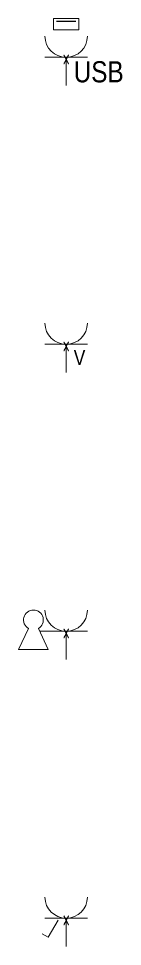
# Model space of a CAD drawing. Header units: metres. Extents: x -162 to 83385, y -62392 to -1971.
# Drawn here: x 12287 to 12653, y -5341 to -2050 of the extents above; entities that cross this region are included whole.
import ezdxf
from ezdxf.enums import TextEntityAlignment as Align

# ---------------------------------------------------------------- set-up
doc = ezdxf.new("R2010")
doc.units = ezdxf.units.M
doc.header["$LTSCALE"] = 0.5
for name, color, linetype, lineweight in [('ELIN_Attribut_01_Produkt_ID', 7, 'Continuous', 0), ('ELIN_Attribut_02_Stromkreis', 7, 'Continuous', 0), ('ELIN_Attribut_03_Verteilerbereich', 7, 'Continuous', 0), ('ELIN_Attribut_04_Montagehoehe', 7, 'Continuous', 0), ('ELIN_Attribut_05_Montageart', 7, 'Continuous', 0), ('ELIN_Attribut_06_Tuernummer', 7, 'Continuous', 0), ('ELIN_Attribut_07_Bemerkung', 7, 'Continuous', 0), ('ELIN_Attribut_08_Adresse', 7, 'Continuous', 0), ('ELIN_Attribut_10_AKZ1', 7, 'Continuous', 0), ('ELIN_Attribut_11_AKZ2', 7, 'Continuous', 0), ('ELIN_Attribut_12_Sonstiges1', 7, 'Continuous', 0), ('ELIN_Attribut_13_Sonstiges2', 7, 'Continuous', 0), ('ELIN_Attribut_14_Bauteil', 7, 'Continuous', 0), ('ELIN_Attribut_15_Ebene', 7, 'Continuous', 0), ('ELIN_Attribut_16_Raumnummer', 7, 'Continuous', 0), ('ELIN_Attribut_17_Raumname', 7, 'Continuous', 0), ('ELIN_Attribut_18_Montageabschnitt', 7, 'Continuous', 0), ('ELIN_Attribut_Basispunkt', 2, 'Continuous', 0), ('ELIN_Attribute_GEMOS', 11, 'Continuous', 0), ('ELIN_STS_WA_Steckdosen', 7, 'Continuous', 0)]:
    doc.layers.add(name, color=color, linetype=linetype, lineweight=lineweight)
doc.layers.get('0').off()
doc.styles.add('ARIAL_N', font='ARIALN.TTF')
doc.styles.add('ELIN_Attribute', font='isocp.shx', dxfattribs={"width": 0.8})

# ---------------------------------------------------------------- blocks, each defined once
blk = doc.blocks.new('ELIN_STS_STECKDOSE_VS_1F')
at = {"color": 0}
for p, q in [((75, 0), (-75, 0)), ((0, -100), (0, 0))]:
    blk.add_line(p, q, dxfattribs=at)
blk.add_arc((0, 75), 75, 180, 0, dxfattribs=at)
at = {"color": 0, "style": 'ARIAL_N'}
blk.add_text('V', height=53.8, dxfattribs=at).set_placement((26.5, -73.7))
at = {"layer": 'ELIN_Attribut_01_Produkt_ID', "style": 'ELIN_Attribute', "width": 0.8, "flags": 8}
blk.add_attdef('01_PRODUKT_ID', (134, -14.6, 0), '', height=150, dxfattribs=at)
at = {"layer": 'ELIN_Attribut_02_Stromkreis', "style": 'ELIN_Attribute', "width": 0.8, "flags": 8}
blk.add_attdef('02_STROMKREIS', (134, 185.4, 0), '', height=150, dxfattribs=at)
at = {"layer": 'ELIN_Attribut_03_Verteilerbereich', "style": 'ELIN_Attribute', "width": 0.8, "flags": 8}
blk.add_attdef('03_VERTEILERBEREICH', (-247.5, -404.4, 0), '', height=125, dxfattribs=at)
at = {"layer": 'ELIN_Attribut_04_Montagehoehe', "style": 'ELIN_Attribute', "width": 0.8, "flags": 8}
blk.add_attdef('04_MONTAGEHOEHE', text='', height=125, dxfattribs=at).set_placement((-139.3, -14.6, 0), align=Align.RIGHT)
at = {"layer": 'ELIN_Attribut_05_Montageart', "style": 'ELIN_Attribute', "width": 0.8, "flags": 8}
blk.add_attdef('05_MONTAGEART', (134, -204.4, 0), '', height=125, dxfattribs=at)
at = {"layer": 'ELIN_Attribut_06_Tuernummer', "style": 'ELIN_Attribute', "width": 0.8, "flags": 8}
blk.add_attdef('06_TUERNUMMER', text='', height=125, dxfattribs=at).set_placement((-139.3, -214.6, 0), align=Align.RIGHT)
at = {"layer": 'ELIN_Attribut_07_Bemerkung', "style": 'ELIN_Attribute', "width": 0.8, "flags": 8}
blk.add_attdef('07_BEMERKUNG', (-247.5, -604.4, 0), '', height=125, dxfattribs=at)
at = {"layer": 'ELIN_Attribut_08_Adresse', "style": 'ELIN_Attribute', "width": 0.8, "flags": 8}
blk.add_attdef('08_ADRESSE', (-247.5, -804.4, 0), '', height=125, dxfattribs=at)
at = {"layer": 'ELIN_Attribut_10_AKZ1', "style": 'ELIN_Attribute', "width": 0.8, "flags": 8}
blk.add_attdef('10_AKZ1', (-247.5, -1204.4, 0), '', height=125, dxfattribs=at)
at = {"layer": 'ELIN_Attribut_11_AKZ2', "style": 'ELIN_Attribute', "width": 0.8, "flags": 8}
blk.add_attdef('11_AKZ2', (-247.5, -1404.4, 0), '', height=125, dxfattribs=at)
at = {"layer": 'ELIN_Attribut_12_Sonstiges1', "style": 'ELIN_Attribute', "width": 0.8, "flags": 8}
blk.add_attdef('12_SONSTIGES1', (-247.5, -1604.4, 0), '', height=125, dxfattribs=at)
at = {"layer": 'ELIN_Attribut_13_Sonstiges2', "style": 'ELIN_Attribute', "width": 0.8, "flags": 8}
blk.add_attdef('13_SONSTIGES2', (-247.5, -1804.4, 0), '', height=125, dxfattribs=at)
at = {"layer": 'ELIN_Attribut_14_Bauteil', "style": 'ELIN_Attribute', "width": 0.8, "flags": 8}
blk.add_attdef('14_BAUTEIL', (-247.5, -2004.4, 0), '', height=125, dxfattribs=at)
at = {"layer": 'ELIN_Attribut_15_Ebene', "style": 'ELIN_Attribute', "width": 0.8, "flags": 8}
blk.add_attdef('15_EBENE', (-247.5, -2204.4, 0), '', height=125, dxfattribs=at)
at = {"layer": 'ELIN_Attribut_16_Raumnummer', "style": 'ELIN_Attribute', "width": 0.8, "flags": 8}
blk.add_attdef('16_RAUMNUMMER', (-247.5, -2404.4, 0), '', height=125, dxfattribs=at)
at = {"layer": 'ELIN_Attribut_17_Raumname', "style": 'ELIN_Attribute', "width": 0.8, "flags": 8}
blk.add_attdef('17_RAUMNAME', (-247.5, -2604.4, 0), '', height=125, dxfattribs=at)
at = {"layer": 'ELIN_Attribut_18_Montageabschnitt', "style": 'ELIN_Attribute', "width": 0.8, "flags": 8}
blk.add_attdef('18_MONTAGEABSCHNITT', (-247.5, -2804.4, 0), '', height=125, dxfattribs=at)
at = {"layer": 'ELIN_Attribut_Basispunkt', "style": 'ELIN_Attribute', "width": 0.8, "flags": 8}
blk.add_attdef('Basispunkt', text='', height=50, dxfattribs=at).set_placement((0, 0), align=Align.MIDDLE)
at = {"layer": 'ELIN_Attribute_GEMOS', "style": 'ELIN_Attribute', "width": 0.6}
for tag, p in [('G01_PRO02ID', (1620.5, 183.6)), ('G02_BEZEICHNUNG', (1620.5, -14.6, 0)), ('G03_DESCRIPTION', (1620.5, -204.4, 0)), ('G04_GEMOS-SYMBOL', (1623.8, -404.4, 0)), ('G05_GEMOS-TYP', (1623.8, -604.4, 0)), ('G06_ORTSKENNUNG', (1620.5, -804.4, 0)), ('G08_FREI1', (1620.5, -1004.4, 0)), ('G08_FREI2', (1620.5, -1204.4, 0))]:
    blk.add_attdef(tag, p, '', height=125, dxfattribs=at)
blk = doc.blocks.new('ELIN_STS_STECKDOSE_SPERRE_1F')
at = {"color": 0}
for p, q in [((-133.3, 9.8), (-168.3, -64.6)), ((-63.3, -64.6), (-98.3, 9.8)), ((0, 0), (-94.3, 0)), ((75, 0), (-75, 0)), ((0, -100), (0, 0)), ((-168.3, -64.6), (-63.3, -64.6))]:
    blk.add_line(p, q, dxfattribs=at)
for centre, radius, start, end in [((-115.8, 40.4), 35, 299.7449, 240.2551), ((0, 75), 75, 180, 0)]:
    blk.add_arc(centre, radius, start, end, dxfattribs=at)
at = {"layer": 'ELIN_Attribut_01_Produkt_ID', "style": 'ELIN_Attribute', "width": 0.8, "flags": 8}
blk.add_attdef('01_PRODUKT_ID', (141, -14.6, 0), '', height=150, dxfattribs=at)
at = {"layer": 'ELIN_Attribut_02_Stromkreis', "style": 'ELIN_Attribute', "width": 0.8, "flags": 8}
blk.add_attdef('02_STROMKREIS', (141, 185.4, 0), '', height=150, dxfattribs=at)
at = {"layer": 'ELIN_Attribut_03_Verteilerbereich', "style": 'ELIN_Attribute', "width": 0.8, "flags": 8}
blk.add_attdef('03_VERTEILERBEREICH', (-247.5, -404.4, 0), '', height=125, dxfattribs=at)
at = {"layer": 'ELIN_Attribut_04_Montagehoehe', "style": 'ELIN_Attribute', "width": 0.8, "flags": 8}
blk.add_attdef('04_MONTAGEHOEHE', text='', height=125, dxfattribs=at).set_placement((-207.5, -14.6, 0), align=Align.RIGHT)
at = {"layer": 'ELIN_Attribut_05_Montageart', "style": 'ELIN_Attribute', "width": 0.8, "flags": 8}
blk.add_attdef('05_MONTAGEART', (141, -204.4, 0), '', height=125, dxfattribs=at)
at = {"layer": 'ELIN_Attribut_06_Tuernummer', "style": 'ELIN_Attribute', "width": 0.8, "flags": 8}
blk.add_attdef('06_TUERNUMMER', text='', height=125, dxfattribs=at).set_placement((-207.5, -214.6, 0), align=Align.RIGHT)
at = {"layer": 'ELIN_Attribut_07_Bemerkung', "style": 'ELIN_Attribute', "width": 0.8, "flags": 8}
blk.add_attdef('07_BEMERKUNG', (-247.5, -604.4, 0), '', height=125, dxfattribs=at)
at = {"layer": 'ELIN_Attribut_08_Adresse', "style": 'ELIN_Attribute', "width": 0.8, "flags": 8}
blk.add_attdef('08_ADRESSE', (-247.5, -804.4, 0), '', height=125, dxfattribs=at)
at = {"layer": 'ELIN_Attribut_10_AKZ1', "style": 'ELIN_Attribute', "width": 0.8, "flags": 8}
blk.add_attdef('10_AKZ1', (-247.5, -1204.4, 0), '', height=125, dxfattribs=at)
at = {"layer": 'ELIN_Attribut_11_AKZ2', "style": 'ELIN_Attribute', "width": 0.8, "flags": 8}
blk.add_attdef('11_AKZ2', (-247.5, -1404.4, 0), '', height=125, dxfattribs=at)
at = {"layer": 'ELIN_Attribut_12_Sonstiges1', "style": 'ELIN_Attribute', "width": 0.8, "flags": 8}
blk.add_attdef('12_SONSTIGES1', (-247.5, -1604.4, 0), '', height=125, dxfattribs=at)
at = {"layer": 'ELIN_Attribut_13_Sonstiges2', "style": 'ELIN_Attribute', "width": 0.8, "flags": 8}
blk.add_attdef('13_SONSTIGES2', (-247.5, -1804.4, 0), '', height=125, dxfattribs=at)
at = {"layer": 'ELIN_Attribut_14_Bauteil', "style": 'ELIN_Attribute', "width": 0.8, "flags": 8}
blk.add_attdef('14_BAUTEIL', (-247.5, -2004.4, 0), '', height=125, dxfattribs=at)
at = {"layer": 'ELIN_Attribut_15_Ebene', "style": 'ELIN_Attribute', "width": 0.8, "flags": 8}
blk.add_attdef('15_EBENE', (-247.5, -2204.4, 0), '', height=125, dxfattribs=at)
at = {"layer": 'ELIN_Attribut_16_Raumnummer', "style": 'ELIN_Attribute', "width": 0.8, "flags": 8}
blk.add_attdef('16_RAUMNUMMER', (-247.5, -2404.4, 0), '', height=125, dxfattribs=at)
at = {"layer": 'ELIN_Attribut_17_Raumname', "style": 'ELIN_Attribute', "width": 0.8, "flags": 8}
blk.add_attdef('17_RAUMNAME', (-247.5, -2604.4, 0), '', height=125, dxfattribs=at)
at = {"layer": 'ELIN_Attribut_18_Montageabschnitt', "style": 'ELIN_Attribute', "width": 0.8, "flags": 8}
blk.add_attdef('18_MONTAGEABSCHNITT', (-247.5, -2804.4, 0), '', height=125, dxfattribs=at)
at = {"layer": 'ELIN_Attribut_Basispunkt', "style": 'ELIN_Attribute', "width": 0.8, "flags": 8}
blk.add_attdef('Basispunkt', text='', height=50, dxfattribs=at).set_placement((0, 0), align=Align.MIDDLE)
at = {"layer": 'ELIN_Attribute_GEMOS', "style": 'ELIN_Attribute', "width": 0.6}
for tag, p in [('G01_PRO02ID', (1620.5, 183.6)), ('G02_BEZEICHNUNG', (1620.5, -14.6, 0)), ('G03_DESCRIPTION', (1620.5, -204.4, 0)), ('G04_GEMOS-SYMBOL', (1623.8, -404.4, 0)), ('G05_GEMOS-TYP', (1623.8, -604.4, 0)), ('G06_ORTSKENNUNG', (1620.5, -804.4, 0)), ('G08_FREI1', (1620.5, -1004.4, 0)), ('G08_FREI2', (1620.5, -1204.4, 0))]:
    blk.add_attdef(tag, p, '', height=125, dxfattribs=at)
blk = doc.blocks.new('ELIN_STS_STECKDOSE_SCHB_1F')
at = {"color": 0}
for p, q in [((75, 0), (-75, 0)), ((-28.3, -6.2), (-64, -67)), ((0, -100), (0, 0)), ((-64, -67), (-84.6, -54.9))]:
    blk.add_line(p, q, dxfattribs=at)
blk.add_arc((0, 75), 75, 180, 0, dxfattribs=at)
at = {"layer": 'ELIN_Attribut_01_Produkt_ID', "style": 'ELIN_Attribute', "width": 0.8, "flags": 8}
blk.add_attdef('01_PRODUKT_ID', (128.5, -14.6, 0), '', height=150, dxfattribs=at)
at = {"layer": 'ELIN_Attribut_02_Stromkreis', "style": 'ELIN_Attribute', "width": 0.8, "flags": 8}
blk.add_attdef('02_STROMKREIS', (128.5, 185.4, 0), '', height=150, dxfattribs=at)
at = {"layer": 'ELIN_Attribut_03_Verteilerbereich', "style": 'ELIN_Attribute', "width": 0.8, "flags": 8}
blk.add_attdef('03_VERTEILERBEREICH', (-247.5, -404.4, 0), '', height=125, dxfattribs=at)
at = {"layer": 'ELIN_Attribut_04_Montagehoehe', "style": 'ELIN_Attribute', "width": 0.8, "flags": 8}
blk.add_attdef('04_MONTAGEHOEHE', text='', height=125, dxfattribs=at).set_placement((-144.8, -14.6, 0), align=Align.RIGHT)
at = {"layer": 'ELIN_Attribut_05_Montageart', "style": 'ELIN_Attribute', "width": 0.8, "flags": 8}
blk.add_attdef('05_MONTAGEART', (128.5, -204.4, 0), '', height=125, dxfattribs=at)
at = {"layer": 'ELIN_Attribut_06_Tuernummer', "style": 'ELIN_Attribute', "width": 0.8, "flags": 8}
blk.add_attdef('06_TUERNUMMER', text='', height=125, dxfattribs=at).set_placement((-144.8, -214.6, 0), align=Align.RIGHT)
at = {"layer": 'ELIN_Attribut_07_Bemerkung', "style": 'ELIN_Attribute', "width": 0.8, "flags": 8}
blk.add_attdef('07_BEMERKUNG', (-247.5, -604.4, 0), '', height=125, dxfattribs=at)
at = {"layer": 'ELIN_Attribut_08_Adresse', "style": 'ELIN_Attribute', "width": 0.8, "flags": 8}
blk.add_attdef('08_ADRESSE', (-247.5, -804.4, 0), '', height=125, dxfattribs=at)
at = {"layer": 'ELIN_Attribut_10_AKZ1', "style": 'ELIN_Attribute', "width": 0.8, "flags": 8}
blk.add_attdef('10_AKZ1', (-247.5, -1204.4, 0), '', height=125, dxfattribs=at)
at = {"layer": 'ELIN_Attribut_11_AKZ2', "style": 'ELIN_Attribute', "width": 0.8, "flags": 8}
blk.add_attdef('11_AKZ2', (-247.5, -1404.4, 0), '', height=125, dxfattribs=at)
at = {"layer": 'ELIN_Attribut_12_Sonstiges1', "style": 'ELIN_Attribute', "width": 0.8, "flags": 8}
blk.add_attdef('12_SONSTIGES1', (-247.5, -1604.4, 0), '', height=125, dxfattribs=at)
at = {"layer": 'ELIN_Attribut_13_Sonstiges2', "style": 'ELIN_Attribute', "width": 0.8, "flags": 8}
blk.add_attdef('13_SONSTIGES2', (-247.5, -1804.4, 0), '', height=125, dxfattribs=at)
at = {"layer": 'ELIN_Attribut_14_Bauteil', "style": 'ELIN_Attribute', "width": 0.8, "flags": 8}
blk.add_attdef('14_BAUTEIL', (-247.5, -2004.4, 0), '', height=125, dxfattribs=at)
at = {"layer": 'ELIN_Attribut_15_Ebene', "style": 'ELIN_Attribute', "width": 0.8, "flags": 8}
blk.add_attdef('15_EBENE', (-247.5, -2204.4, 0), '', height=125, dxfattribs=at)
at = {"layer": 'ELIN_Attribut_16_Raumnummer', "style": 'ELIN_Attribute', "width": 0.8, "flags": 8}
blk.add_attdef('16_RAUMNUMMER', (-247.5, -2404.4, 0), '', height=125, dxfattribs=at)
at = {"layer": 'ELIN_Attribut_17_Raumname', "style": 'ELIN_Attribute', "width": 0.8, "flags": 8}
blk.add_attdef('17_RAUMNAME', (-247.5, -2604.4, 0), '', height=125, dxfattribs=at)
at = {"layer": 'ELIN_Attribut_18_Montageabschnitt', "style": 'ELIN_Attribute', "width": 0.8, "flags": 8}
blk.add_attdef('18_MONTAGEABSCHNITT', (-247.5, -2804.4, 0), '', height=125, dxfattribs=at)
at = {"layer": 'ELIN_Attribut_Basispunkt', "style": 'ELIN_Attribute', "width": 0.8, "flags": 8}
blk.add_attdef('Basispunkt', text='', height=50, dxfattribs=at).set_placement((0, 0), align=Align.MIDDLE)
at = {"layer": 'ELIN_Attribute_GEMOS', "style": 'ELIN_Attribute', "width": 0.6}
for tag, p in [('G01_PRO02ID', (1620.5, 183.6)), ('G02_BEZEICHNUNG', (1620.5, -14.6, 0)), ('G03_DESCRIPTION', (1620.5, -204.4, 0)), ('G04_GEMOS-SYMBOL', (1623.8, -404.4, 0)), ('G05_GEMOS-TYP', (1623.8, -604.4, 0)), ('G06_ORTSKENNUNG', (1620.5, -804.4, 0)), ('G08_FREI1', (1620.5, -1004.4, 0)), ('G08_FREI2', (1620.5, -1204.4, 0))]:
    blk.add_attdef(tag, p, '', height=125, dxfattribs=at)
blk = doc.blocks.new('ELIN_STS_STECKDOSE_1F_USB')
at = {"color": 0}
for p, q in [((75, 0), (-75, 0)), ((0, -100), (0, 0))]:
    blk.add_line(p, q, dxfattribs=at)
blk.add_lwpolyline([(-45, 97.5), (45, 97.5), (45, 137.5), (-45, 137.5)], close=True)
at = {"const_width": 5}
blk.add_lwpolyline([(-35, 127.5), (35, 127.5)], dxfattribs=at)
at = {"color": 0}
blk.add_arc((0, 75), 75, 180, 0, dxfattribs=at)
at = {"color": 0, "style": 'ARIAL_N'}
blk.add_text('USB', height=75, dxfattribs=at).set_placement((26.5, -88.8))
at = {"layer": 'ELIN_Attribut_01_Produkt_ID', "style": 'ELIN_Attribute', "width": 0.8, "flags": 8}
blk.add_attdef('01_PRODUKT_ID', (134, -14.6, 0), '', height=150, dxfattribs=at)
at = {"layer": 'ELIN_Attribut_02_Stromkreis', "style": 'ELIN_Attribute', "width": 0.8, "flags": 8}
blk.add_attdef('02_STROMKREIS', (134, 185.4, 0), '', height=150, dxfattribs=at)
at = {"layer": 'ELIN_Attribut_03_Verteilerbereich', "style": 'ELIN_Attribute', "width": 0.8, "flags": 8}
blk.add_attdef('03_VERTEILERBEREICH', (-247.5, -404.4, 0), '', height=125, dxfattribs=at)
at = {"layer": 'ELIN_Attribut_04_Montagehoehe', "style": 'ELIN_Attribute', "width": 0.8, "flags": 8}
blk.add_attdef('04_MONTAGEHOEHE', text='', height=125, dxfattribs=at).set_placement((-139.3, -14.6, 0), align=Align.RIGHT)
at = {"layer": 'ELIN_Attribut_05_Montageart', "style": 'ELIN_Attribute', "width": 0.8, "flags": 8}
blk.add_attdef('05_MONTAGEART', (134, -204.4, 0), '', height=125, dxfattribs=at)
at = {"layer": 'ELIN_Attribut_06_Tuernummer', "style": 'ELIN_Attribute', "width": 0.8, "flags": 8}
blk.add_attdef('06_TUERNUMMER', text='', height=125, dxfattribs=at).set_placement((-139.3, -214.6, 0), align=Align.RIGHT)
at = {"layer": 'ELIN_Attribut_07_Bemerkung', "style": 'ELIN_Attribute', "width": 0.8, "flags": 8}
blk.add_attdef('07_BEMERKUNG', (-247.5, -604.4, 0), '', height=125, dxfattribs=at)
at = {"layer": 'ELIN_Attribut_08_Adresse', "style": 'ELIN_Attribute', "width": 0.8, "flags": 8}
blk.add_attdef('08_ADRESSE', (-247.5, -804.4, 0), '', height=125, dxfattribs=at)
at = {"layer": 'ELIN_Attribut_10_AKZ1', "style": 'ELIN_Attribute', "width": 0.8, "flags": 8}
blk.add_attdef('10_AKZ1', (-247.5, -1204.4, 0), '', height=125, dxfattribs=at)
at = {"layer": 'ELIN_Attribut_11_AKZ2', "style": 'ELIN_Attribute', "width": 0.8, "flags": 8}
blk.add_attdef('11_AKZ2', (-247.5, -1404.4, 0), '', height=125, dxfattribs=at)
at = {"layer": 'ELIN_Attribut_12_Sonstiges1', "style": 'ELIN_Attribute', "width": 0.8, "flags": 8}
blk.add_attdef('12_SONSTIGES1', (-247.5, -1604.4, 0), '', height=125, dxfattribs=at)
at = {"layer": 'ELIN_Attribut_13_Sonstiges2', "style": 'ELIN_Attribute', "width": 0.8, "flags": 8}
blk.add_attdef('13_SONSTIGES2', (-247.5, -1804.4, 0), '', height=125, dxfattribs=at)
at = {"layer": 'ELIN_Attribut_14_Bauteil', "style": 'ELIN_Attribute', "width": 0.8, "flags": 8}
blk.add_attdef('14_BAUTEIL', (-247.5, -2004.4, 0), '', height=125, dxfattribs=at)
at = {"layer": 'ELIN_Attribut_15_Ebene', "style": 'ELIN_Attribute', "width": 0.8, "flags": 8}
blk.add_attdef('15_EBENE', (-247.5, -2204.4, 0), '', height=125, dxfattribs=at)
at = {"layer": 'ELIN_Attribut_16_Raumnummer', "style": 'ELIN_Attribute', "width": 0.8, "flags": 8}
blk.add_attdef('16_RAUMNUMMER', (-247.5, -2404.4, 0), '', height=125, dxfattribs=at)
at = {"layer": 'ELIN_Attribut_17_Raumname', "style": 'ELIN_Attribute', "width": 0.8, "flags": 8}
blk.add_attdef('17_RAUMNAME', (-247.5, -2604.4, 0), '', height=125, dxfattribs=at)
at = {"layer": 'ELIN_Attribut_18_Montageabschnitt', "style": 'ELIN_Attribute', "width": 0.8, "flags": 8}
blk.add_attdef('18_MONTAGEABSCHNITT', (-247.5, -2804.4, 0), '', height=125, dxfattribs=at)
at = {"layer": 'ELIN_Attribut_Basispunkt', "style": 'ELIN_Attribute', "width": 0.8, "flags": 8}
blk.add_attdef('Basispunkt', text='', height=50, dxfattribs=at).set_placement((0, 0), align=Align.MIDDLE)
at = {"layer": 'ELIN_Attribute_GEMOS', "style": 'ELIN_Attribute', "width": 0.6}
for tag, p in [('G01_PRO02ID', (1620.5, 183.6)), ('G02_BEZEICHNUNG', (1620.5, -14.6, 0)), ('G03_DESCRIPTION', (1620.5, -204.4, 0)), ('G04_GEMOS-SYMBOL', (1623.8, -404.4, 0)), ('G05_GEMOS-TYP', (1623.8, -604.4, 0)), ('G06_ORTSKENNUNG', (1620.5, -804.4, 0)), ('G08_FREI1', (1620.5, -1004.4, 0)), ('G08_FREI2', (1620.5, -1204.4, 0))]:
    blk.add_attdef(tag, p, '', height=125, dxfattribs=at)

msp = doc.modelspace()

# ---------------------------------------------------------------- block references
at = {"layer": 'ELIN_STS_WA_Steckdosen', "lineweight": 0}
ref = msp.add_blockref('ELIN_STS_STECKDOSE_1F_USB', (12454.9, -2187.8), dxfattribs=at)
ref.add_attrib('Basispunkt', 'x', dxfattribs={"layer": 'ELIN_Attribut_Basispunkt', "height": 50, "style": 'ELIN_Attribute', "width": 0.8}).set_placement((12454.9, -2187.8), align=Align.MIDDLE)
ref = msp.add_blockref('ELIN_STS_STECKDOSE_VS_1F', (12454.9, -3205.7), dxfattribs=at)
ref.add_attrib('Basispunkt', 'x', dxfattribs={"layer": 'ELIN_Attribut_Basispunkt', "height": 50, "style": 'ELIN_Attribute', "width": 0.8}).set_placement((12454.9, -3205.7), align=Align.MIDDLE)
ref = msp.add_blockref('ELIN_STS_STECKDOSE_SPERRE_1F', (12454.9, -4223.6), dxfattribs=at)
ref.add_attrib('Basispunkt', 'x', dxfattribs={"layer": 'ELIN_Attribut_Basispunkt', "height": 50, "style": 'ELIN_Attribute', "width": 0.8}).set_placement((12454.9, -4223.6), align=Align.MIDDLE)
ref = msp.add_blockref('ELIN_STS_STECKDOSE_SCHB_1F', (12454.9, -5241.5), dxfattribs=at)
ref.add_attrib('Basispunkt', 'x', dxfattribs={"layer": 'ELIN_Attribut_Basispunkt', "height": 50, "style": 'ELIN_Attribute', "width": 0.8}).set_placement((12454.9, -5241.5), align=Align.MIDDLE)

doc.saveas('drawing.dxf')
